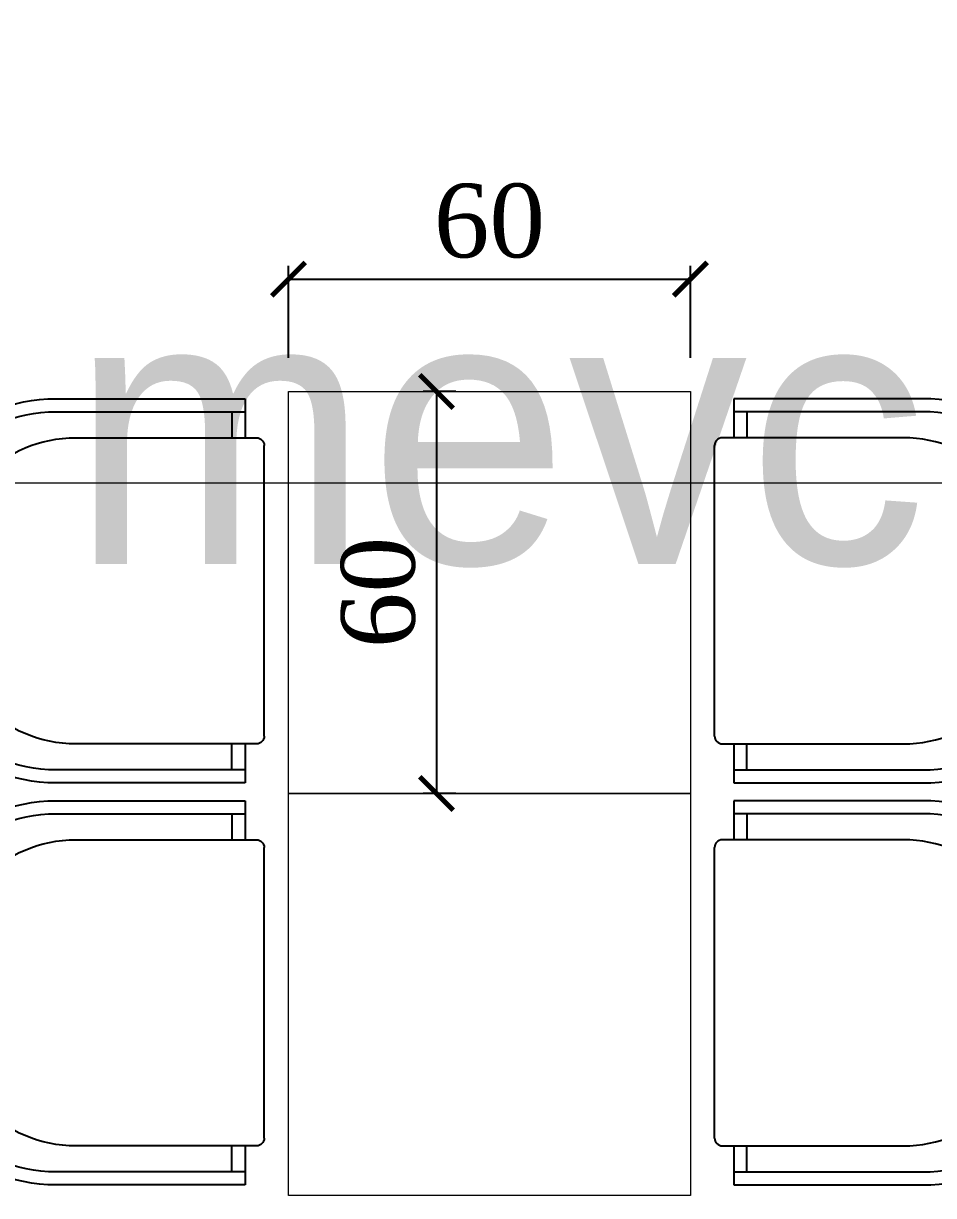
# Model space of a CAD drawing. Header units: millimetres. Extents: x 4980 to 19099, y 3891 to 5773.
# Drawn here: x 6896.8 to 7032.7, y 4213.7 to 4388.7 of the extents above; entities that cross this region are included whole.
import ezdxf

# ---------------------------------------------------------------- set-up
doc = ezdxf.new("R2010")
doc.units = ezdxf.units.MM
doc.linetypes.add('CONTINUA', pattern=[0])
doc.layers.add('Kıtc-002 Çizgi', color=7, linetype='Continuous')
doc.layers.add('TEFRIS', color=11, linetype='Continuous')
for name, color, linetype, lineweight in [('no3_duvar tarama', 253, 'Continuous', 9), ('no3_tefriş ön kalın', 200, 'Continuous', 25), ('PLAN YAZI', 4, 'Continuous', 9), ('t_tefris ince', 34, 'Continuous', 15)]:
    doc.layers.add(name, color=color, linetype=linetype, lineweight=lineweight)
doc.styles.add('ROMANSTW', font='georgia.ttf')
doc.styles.get("Standard").update_dxf_attribs({"font": 'stylu.ttf', "height": 10})
doc.dimstyles.new('M1', dxfattribs={"dimtxt": 11, "dimasz": 5, "dimexe": 2, "dimexo": 5, "dimgap": 3, "dimtad": 1, "dimdec": 1, "dimzin": 12, "dimdsep": 46, "dimtxsty": 'ROMANSTW', "dimblk": 'ARCHTICK', "dimcen": 0.09, "dimclrd": 251, "dimclre": 251, "dimclrt": 1, "dimadec": 0, "dimazin": 0, "dimtfac": 1, "dimtdec": 1, "dimtix": 1, "dimtmove": 0, "dimatfit": 3, "dimldrblk": 'ARCHTICK', "dimfxl": 1, "dimtolj": 1, "dimtzin": 0, "dimarcsym": 0})

# ---------------------------------------------------------------- blocks, each defined once
blk = doc.blocks.new('SAN-1')
at = {"layer": 'no3_tefriş ön kalın', "linetype": 'CONTINUA'}
for p, q in [((4.5, 56.96), (-4.5, 56.96)), ((4.5, 54.96), (-4.5, 54.96)), ((3.5, 48.96), (-3.5, 48.96)), ((-29.5, 31.96), (-29.5, 2.96)), ((-27.5, 31.96), (-27.5, 2.96)), ((27.5, 2.96), (27.5, 31.96)), ((29.5, 2.96), (29.5, 31.96)), ((-23.5, 28.96), (-23.5, 1.2)), ((23.5, 1.2), (23.5, 28.96)), ((-27.5, 4.96), (-23.5, 4.96)), ((27.5, 4.96), (23.5, 4.96)), ((-29.5, 2.96), (-23.5, 2.96)), ((23.5, 2.96), (29.5, 2.96)), ((22.3, 0), (-22.3, 0))]:
    blk.add_line(p, q, dxfattribs=at)
at = {"layer": 'no3_tefriş ön kalın'}
for p, q in [((-16.76, 43.93), (-17.67, 50.81)), ((16.76, 43.93), (17.67, 50.81)), ((-19.1, 49.73), (-18.19, 42.53)), ((19.1, 49.73), (18.19, 42.53))]:
    blk.add_line(p, q, dxfattribs=at)
at = {"layer": 'no3_tefriş ön kalın', "linetype": 'CONTINUA'}
for centre, radius, start, end in [((-4.5, 31.96), 25, 90, 180), ((4.5, 31.96), 25, 0, 90), ((-4.5, 31.96), 23, 90, 180), ((4.5, 31.96), 23, 0, 90), ((-3.5, 28.96), 20, 90, 180), ((3.5, 28.96), 20, 0, 90), ((-22.3, 1.2), 1.2, 180, 270), ((22.3, 1.2), 1.2, 270, 0)]:
    blk.add_arc(centre, radius, start, end, dxfattribs=at)
blk = doc.blocks.new('_ArchTick')
at = {"layer": 'Kıtc-002 Çizgi', "color": 0, "const_width": 0.15}
blk.add_lwpolyline([(-0.5, -0.5), (0.5, 0.5)], dxfattribs=at)
blk = doc.blocks.new('*D139')
at = {"layer": 'Defpoints', "color": 0, "transparency": 16777216}
for p in [(6996.36, 4350.5), (6936.36, 4333.74), (6996.36, 4333.74)]:
    blk.add_point(p, dxfattribs=at)
at = {"layer": 'no3_duvar tarama', "color": 251, "lineweight": -2, "transparency": 16777216}
for p, q in [((6936.36, 4338.74), (6936.36, 4352.5)), ((6996.36, 4338.74), (6996.36, 4352.5)), ((6936.36, 4350.5), (6996.36, 4350.5))]:
    blk.add_line(p, q, dxfattribs=at)
at = {"layer": 'no3_duvar tarama', "color": 251, "lineweight": -2, "transparency": 16777216, "xscale": 5, "yscale": 5, "zscale": 5, "rotation": 180}
blk.add_blockref('_ArchTick', (6936.36, 4350.5), dxfattribs=at)
at = {"layer": 'no3_duvar tarama', "color": 251, "lineweight": -2, "transparency": 16777216, "xscale": 5, "yscale": 5, "zscale": 5}
blk.add_blockref('_ArchTick', (6996.36, 4350.5), dxfattribs=at)
at = {"layer": 'no3_duvar tarama', "color": 1, "transparency": 16777216, "insert": (6966.36, 4359.17), "char_height": 11, "attachment_point": 5, "style": 'ROMANSTW'}
blk.add_mtext('\\A1;60', dxfattribs=at)
blk = doc.blocks.new('*D140')
at = {"layer": 'Defpoints', "color": 0, "transparency": 16777216}
for p in [(6966.36, 4333.74), (6958.46, 4273.74), (6966.36, 4273.74)]:
    blk.add_point(p, dxfattribs=at)
at = {"layer": 'no3_duvar tarama', "color": 251, "lineweight": -2, "transparency": 16777216}
for p, q in [((6961.36, 4333.74), (6956.46, 4333.74)), ((6958.46, 4333.74), (6958.46, 4273.74)), ((6961.36, 4273.74), (6956.46, 4273.74))]:
    blk.add_line(p, q, dxfattribs=at)
at = {"layer": 'no3_duvar tarama', "color": 251, "lineweight": -2, "transparency": 16777216, "xscale": 5, "yscale": 5, "zscale": 5}
for p, rotation in [((6958.46, 4333.74), 90), ((6958.46, 4273.74), 270)]:
    blk.add_blockref('_ArchTick', p, dxfattribs=dict(at, rotation=rotation))
at = {"layer": 'no3_duvar tarama', "color": 1, "transparency": 16777216, "insert": (6949.78, 4303.74), "char_height": 11, "attachment_point": 5, "rotation": 90, "style": 'ROMANSTW'}
blk.add_mtext('\\A1;60', dxfattribs=at)

msp = doc.modelspace()

# ---------------------------------------------------------------- linework, layer by layer
at = {"layer": 'PLAN YAZI', "color": 154, "elevation": -0.53}
msp.add_lwpolyline([(5277.5, 4320.08), (8065.52, 4320.08, 0.177706), (8252.39, 4388.67, 0.177706)], format="xyb", dxfattribs=at)
at = {"layer": 't_tefris ince'}
for points in [[(6936.36, 4333.74), (6996.36, 4333.74), (6996.36, 4273.74), (6936.36, 4273.74)], [(6936.36, 4273.74), (6996.36, 4273.74), (6996.36, 4213.74), (6936.36, 4213.74)]]:
    msp.add_lwpolyline(points, close=True, dxfattribs=at)

# ---------------------------------------------------------------- block references
at = {"layer": 'TEFRIS'}
for p, xscale, yscale, zscale, rotation in [((6932.74, 4303.99), -0.9719999999997528, 0.9719999999997526, 0.9720000000000001, 90), ((6999.97, 4303.99), 0.9719999999997531, 0.9719999999997531, 0.9719999999997531, 270.0000000000002), ((6932.74, 4243.99), -0.9719999999997528, 0.9719999999997526, 0.9720000000000001, 90), ((6999.97, 4243.99), 0.971999999999753, 0.971999999999753, 0.971999999999753, 270.0000000000002)]:
    msp.add_blockref('SAN-1', p, dxfattribs=dict(at, xscale=xscale, yscale=yscale, zscale=zscale, rotation=rotation))

# ---------------------------------------------------------------- texts
at = {"layer": 'PLAN YAZI', "insert": (6903.85, 4348, -0.53), "char_height": 40, "width": 1594.4318, "attachment_point": 1}
msp.add_mtext('{\\C154;mevcut kaldırım\\P}', dxfattribs=at)

# ---------------------------------------------------------------- dimensions: what is measured, and where the dimension line sits
at = {"layer": 'no3_duvar tarama'}
for p1, p2, distance, picture, middle in [((6936.36, 4333.74), (6996.36, 4333.74), 16.76, '*D139', (6966.36, 4359.17)), ((6966.36, 4333.74), (6966.36, 4273.74), -7.9, '*D140', (6949.78, 4303.74))]:
    dim = msp.add_aligned_dim(p1=p1, p2=p2, distance=distance, dimstyle='M1', dxfattribs=at)
    dim.commit()
    dim.dimension.update_dxf_attribs({"geometry": picture, "text_midpoint": middle})

doc.saveas('drawing.dxf')
